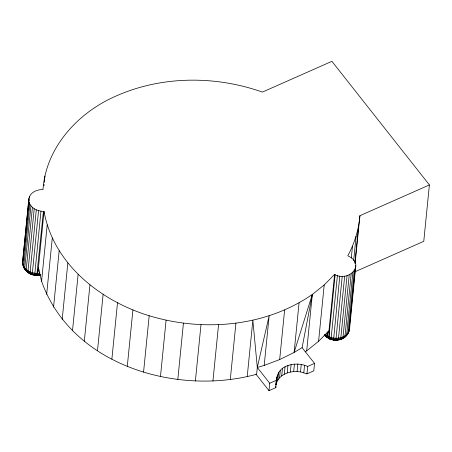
<?xml version="1.0" encoding="UTF-8"?>
<svg xmlns="http://www.w3.org/2000/svg" width="452" height="452" viewBox="0 0 452 452"><rect width="100%" height="100%" fill="white"/><g stroke="black" fill="none" stroke-linecap="round" stroke-linejoin="round"><path stroke-width="0.68" d="M347.04 275.635L340.848 337.655L340.119 339.616C336.559 340.695 332.531 340.458 329.209 338.746L328.954 330.813L334.582 274.426C348.503 282.681 366.493 264.205 347.763 255.775C354.532 243.43 358.775 229.752 359.899 215.706L429.4 184.93L331.904 61.325L262.403 92.095C213.118 74.659 156.618 75.761 109.435 99.129C74.682 116.379 45.646 149.742 42.991 189.659C37.177 189.315 30.222 192.253 28.917 198.456L22.724 260.482C21.165 269.821 31.482 277.443 40.2 275.076M327.248 331.836L327.011 337.215L329.542 338.966L331.74 339.588M255.962 374.16L268.991 390.675L275.822 387.652L275.884 386.336M275.822 387.652C275.878 379.855 276.873 370.408 285.037 366.804C292.02 363.205 300.569 363.278 307.699 366.419L314.53 363.397L302.1 347.639L312.321 294.45L324.208 284.946L334.582 274.426M22.634 263.346L22.724 260.482L23.272 258.657M23.781 266.934L23.233 266.121L22.6 262.369L28.917 198.456M349.402 328.525C349.396 333.254 345.577 338.203 340.932 339.079L342.452 338.254M349.588 328.175L348.791 331.282M23.617 255.171L23.758 253.775M24.521 246.114L24.662 244.718M24.939 241.933L25.08 240.537M25.425 237.051L25.566 235.661M25.843 232.87L25.984 231.48M26.335 227.994L26.47 226.599M26.747 223.813L26.888 222.418M27.239 218.932L27.374 217.542M27.651 214.751L27.792 213.361M28.143 209.875L28.278 208.479M28.555 205.694L28.696 204.298M29.047 200.818L29.182 199.422M29.323 198.027L29.465 196.637M25.176 269.2L23.928 267.895L22.905 264.256L29.097 202.236L28.792 200.343M29.097 202.236L29.821 204.078L23.657 267.042C26.708 272.539 33.527 274.861 39.533 274.161L39.782 272.031M29.821 204.078L30.939 205.807L24.747 267.827L25.007 269.556L26.137 270.68M30.939 205.807L32.425 207.378L26.233 269.398L26.436 271.07L27.402 272.019L25.007 269.556M32.425 207.378L34.228 208.739L28.035 270.765L28.171 272.381L28.939 273.183M34.228 208.739L36.29 209.852L30.064 272.765L30.369 273.912L32.9 274.754L28.476 272.895M38.556 210.683L32.307 273.584L32.448 274.669L34.685 275.285L40.951 211.203L36.29 209.852M43.946 185.812L44.081 184.422M44.29 182.331L44.917 176.071M305.111 351.905L306.693 350.837L312.321 294.45C265.29 326.999 203.112 332.084 149.188 315.745C100.457 300.868 53.308 263.917 44.036 211.395L43.409 211.395L36.781 275.454L36.567 274.901M22.905 264.256C24.764 270.234 31.312 273.336 37.217 273.42L38.409 267.776L44.036 211.395M247.221 376.595L252.849 320.214L257.301 367.476L264.2 365.402L269.155 315.784L257.301 367.476L256.629 374.239C176.772 396.223 71.088 365.239 41.578 281.234L47.206 224.853M46.652 294.416L52.279 238.034M53.551 307.162L59.178 250.781M62.201 319.315L67.834 262.934M72.495 330.723L78.123 274.341M84.309 341.249L89.937 284.867M97.485 350.763L103.112 294.382M111.876 359.148L117.503 302.761M127.294 366.295L132.922 309.914M143.561 372.126L149.188 315.745M160.466 376.567L166.093 320.18M177.805 379.556L183.433 323.174M195.366 381.064L200.993 324.683M212.932 381.07L218.559 324.689M230.288 379.573L235.916 323.191M268.991 390.675L269.731 383.234L257.301 367.476M276.291 381.641L275.952 385.019L276.63 382.465L277.375 375.024M276.421 380.285L276.692 377.578M264.2 365.402L279.669 359.583L284.624 309.965M276.63 382.465L277.844 380.047L278.59 372.606M277.844 380.047L279.556 377.832L280.302 370.391M279.556 377.832L281.726 375.883L282.472 368.442M281.726 375.883L284.297 374.245L285.037 366.804M284.297 374.245L287.195 372.962L287.935 365.515M287.195 372.962L290.348 372.064L291.094 364.623M299.071 302.823L294.116 352.441L279.669 359.583M290.348 372.064L293.676 371.584L294.421 364.142M293.676 371.584L297.094 371.527L297.834 364.086M314.53 363.397L313.79 370.838L306.959 373.866L300.501 371.894L301.247 364.453M303.817 372.68L304.563 365.239M306.959 373.866L307.699 366.419M306.693 350.837L318.581 341.328L324.208 284.946M355.82 265.527L349.509 329.435C347.39 338.045 336.09 340.062 328.943 336.706L335.13 274.686M337.395 275.517L331.203 337.537L331.48 339.672M339.791 276.036L333.525 340.119L333.717 339.599M342.249 276.228L336.056 338.254L335.508 340.141M344.69 276.093L338.497 338.119L337.7 340.17M349.226 274.861L343.034 336.881L342.124 338.904L338.011 339.921M351.294 258.002L352.481 246.165M351.187 273.799L344.995 335.819L344.447 337.429L341.576 339.113M353.656 260.595L356.091 236.232M352.859 272.477L346.667 334.497C342.825 341.768 330.915 340.91 325.276 335.904L325.073 334.231L328.943 336.706M354.888 262.945L358.572 226.056M354.193 270.94L348.006 332.96L347.339 334.683M355.108 263.736L359.899 215.706M355.153 269.234L348.961 331.259L348.26 333.039L348.611 331.87M429.4 184.93L423.773 241.317L354.916 271.805M39.533 274.161L39.126 275.206L38.567 275.206M312.321 294.45L294.116 352.441L302.1 347.639M326.875 335.593L328.954 330.813L318.581 341.328M39.019 269.957L37.217 273.42L39.657 273.285M346.972 334.791L347.554 333.751M347.786 333.887C342.446 340.712 331.361 340.582 325.073 335.147M343.249 338.209L345.458 336.723L346.678 335.316L345.82 335.768M330.514 338.672L329.983 338.943L327.446 337.373M269.731 383.234L276.562 380.205M339.712 339.774L340.119 339.616M40.482 274.584C35.601 275.584 30.239 274.324 26.436 271.07M40.205 274.991L36.669 275.308M337.966 340.034L333.486 339.983M40.951 211.203L43.409 211.395M34.64 275.149L36.894 275.325M328.378 338.079L325.666 336.48L324.31 335.039M297.094 371.527L300.501 371.894M333.604 339.989L329.209 338.746L325.276 335.904M326.977 337.022L326.242 336.853L324.321 334.898M324.977 335.514L325.824 335.802M29.538 273.245L31.143 274.11M24.001 267.494L24.442 268.618M38.409 267.776L41.578 281.234"/></g></svg>
